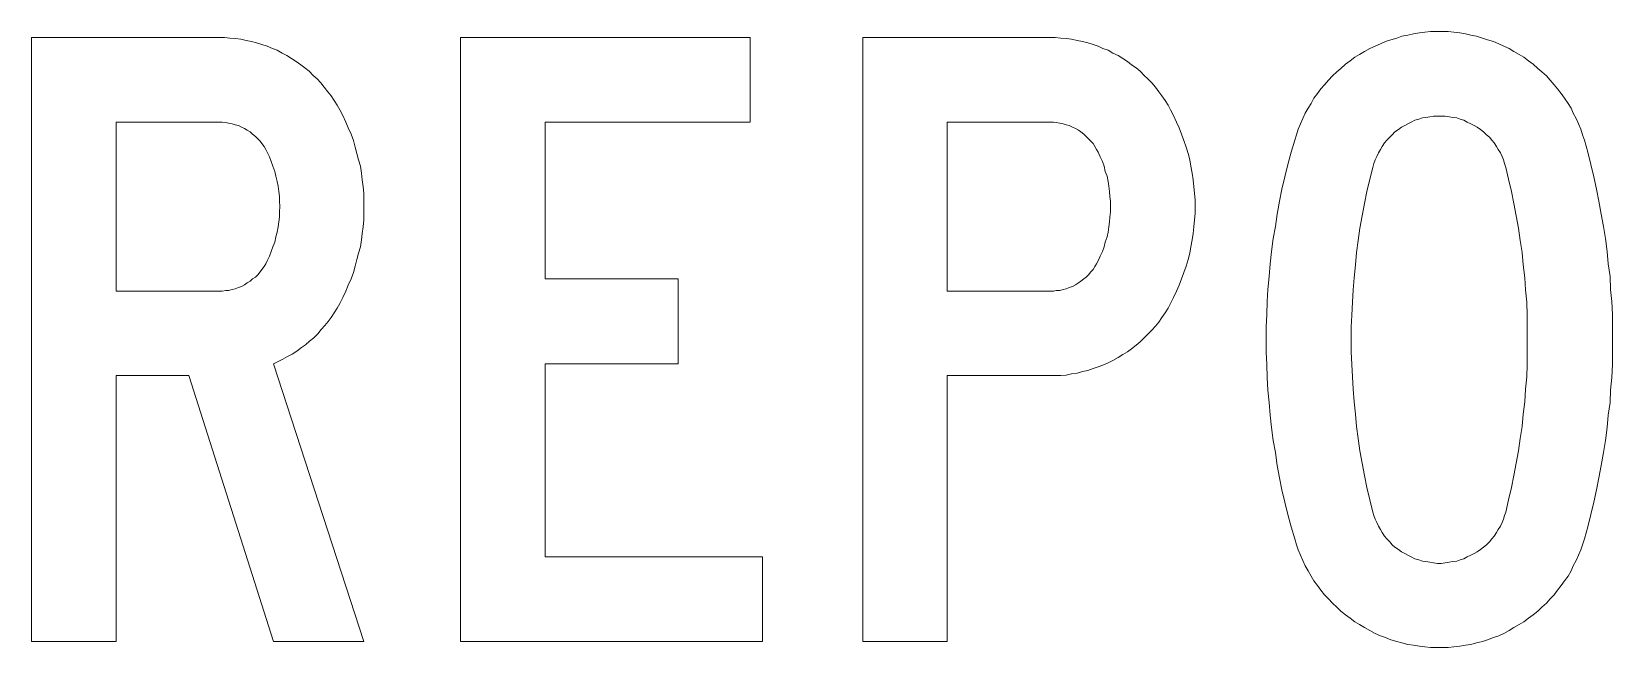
# Model space of a CAD drawing. Extents: x 0 to 420, y 0 to 297.
# Drawn here: x 192.99 to 224.38, y 193.24 to 205.46 of the extents above; entities that cross this region are included whole.
import ezdxf

# ---------------------------------------------------------------- set-up
doc = ezdxf.new("R2010")
doc.units = 0
doc.layers.add('L25', color=1, linetype='CONTINUOUS')

msp = doc.modelspace()

# ---------------------------------------------------------------- linework, layer by layer
at = {"layer": 'L25', "lineweight": 0}
for points in [[(199.112457, 200.066127), (199.170336, 200.181885), (199.228215, 200.309219), (199.274518, 200.424976), (199.332397, 200.55231), (199.3787, 200.679643), (199.413427, 200.806977), (199.448155, 200.93431), (199.482882, 201.061644), (199.517609, 201.188977), (199.540761, 201.327886), (199.552337, 201.45522), (199.575488, 201.582553), (199.587064, 201.721463), (199.587064, 201.848796), (199.587064, 201.987705), (199.587064, 202.115039), (199.587064, 202.253948), (199.575488, 202.381281), (199.552337, 202.520191), (199.540761, 202.647524), (199.517609, 202.786433), (199.482882, 202.913767), (199.448155, 203.0411), (199.413427, 203.168434), (199.3787, 203.295767), (199.332397, 203.423101), (199.274518, 203.550434), (199.228215, 203.666192), (199.170336, 203.793525), (199.112457, 203.909283), (199.054579, 204.001889), (198.9967, 204.094495), (198.938821, 204.187101), (198.869366, 204.268132), (198.799912, 204.360738), (198.730457, 204.441768), (198.661002, 204.522799), (198.579972, 204.592253), (198.498942, 204.673284), (198.417911, 204.742738), (198.336881, 204.800617), (198.244275, 204.870072), (198.151668, 204.927951), (198.059062, 204.98583), (197.966456, 205.032133), (197.862274, 205.090011), (197.769668, 205.124739), (197.665486, 205.171042), (197.561304, 205.205769), (197.457122, 205.240496), (197.35294, 205.263648), (197.248758, 205.2868), (197.144577, 205.309951), (197.028819, 205.321527), (196.924637, 205.333103), (196.820455, 205.344678), (196.704697, 205.344678), (192.988875, 205.344678), (192.988875, 193.352181), (194.667362, 193.352181), (194.667362, 198.630732), (196.114333, 198.630732), (197.79282, 193.352181), (199.587064, 193.352181), (197.79282, 198.862247), (197.885426, 198.908551), (197.978032, 198.954854), (198.070638, 199.012732), (198.163244, 199.059036), (198.25585, 199.116914), (198.348457, 199.186369), (198.429487, 199.244248), (198.510517, 199.313702), (198.591548, 199.383157), (198.672578, 199.464187), (198.742033, 199.545218), (198.811487, 199.626248), (198.880942, 199.707279), (198.938821, 199.788309), (198.9967, 199.880915), (199.054579, 199.973521)], [(201.508642, 193.352181), (201.508642, 205.344678), (207.261799, 205.344678), (207.261799, 203.666192), (203.187128, 203.666192), (203.187128, 200.55231), (205.826404, 200.55231), (205.826404, 198.862247), (203.187128, 198.862247), (203.187128, 195.030668), (207.50489, 195.030668), (207.50489, 193.352181), (201.508642, 193.352181)], [(209.495923, 193.352181), (209.495923, 205.344678), (213.211745, 205.344678), (213.315927, 205.344678), (213.431684, 205.333103), (213.535866, 205.321527), (213.640048, 205.309951), (213.755806, 205.2868), (213.859988, 205.263648), (213.96417, 205.240496), (214.068352, 205.205769), (214.172534, 205.171042), (214.26514, 205.124739), (214.369322, 205.090011), (214.461928, 205.032133), (214.56611, 204.98583), (214.658716, 204.927951), (214.751322, 204.870072), (214.832352, 204.800617), (214.924959, 204.742738), (215.005989, 204.673284), (215.087019, 204.592253), (215.156474, 204.522799), (215.237504, 204.441768), (215.306959, 204.360738), (215.376414, 204.268132), (215.434293, 204.187101), (215.503747, 204.094495), (215.561626, 204.001889), (215.607929, 203.909283), (215.665808, 203.793525), (215.723687, 203.666192), (215.781566, 203.550434), (215.827869, 203.423101), (215.874172, 203.295767), (215.920475, 203.168434), (215.955202, 203.0411), (215.989929, 202.913767), (216.013081, 202.786433), (216.036233, 202.647524), (216.059384, 202.520191), (216.07096, 202.381281), (216.082536, 202.253948), (216.094111, 202.115039), (216.094111, 201.987705), (216.094111, 201.848796), (216.082536, 201.721463), (216.07096, 201.582553), (216.059384, 201.45522), (216.036233, 201.327886), (216.013081, 201.188977), (215.989929, 201.061644), (215.955202, 200.93431), (215.920475, 200.806977), (215.874172, 200.679643), (215.827869, 200.55231), (215.781566, 200.424976), (215.723687, 200.309219), (215.665808, 200.181885), (215.607929, 200.066127), (215.561626, 199.973521), (215.503747, 199.880915), (215.434293, 199.788309), (215.376414, 199.695703), (215.306959, 199.614672), (215.237504, 199.533642), (215.156474, 199.452612), (215.087019, 199.383157), (215.005989, 199.302127), (214.924959, 199.232672), (214.832352, 199.163217), (214.751322, 199.105339), (214.658716, 199.04746), (214.56611, 198.989581), (214.461928, 198.931702), (214.369322, 198.885399), (214.26514, 198.839096), (214.172534, 198.804369), (214.068352, 198.769641), (213.96417, 198.734914), (213.859988, 198.711762), (213.755806, 198.677035), (213.640048, 198.665459), (213.535866, 198.642308), (213.431684, 198.630732), (213.315927, 198.630732), (213.211745, 198.630732), (211.174409, 198.630732), (211.174409, 193.352181)], [(223.826725, 195.389517), (223.89618, 195.632608), (223.954059, 195.875699), (224.011938, 196.11879), (224.069817, 196.361881), (224.11612, 196.604972), (224.162423, 196.848064), (224.208726, 197.10273), (224.243453, 197.345822), (224.27818, 197.600489), (224.301332, 197.84358), (224.336059, 198.098247), (224.347635, 198.341338), (224.370787, 198.596005), (224.382362, 198.850672), (224.382362, 199.093763), (224.382362, 199.34843), (224.382362, 199.603097), (224.382362, 199.846188), (224.370787, 200.100855), (224.347635, 200.343946), (224.336059, 200.598613), (224.301332, 200.85328), (224.27818, 201.096371), (224.243453, 201.351038), (224.208726, 201.594129), (224.162423, 201.83722), (224.11612, 202.091887), (224.069817, 202.334978), (224.011938, 202.578069), (223.954059, 202.821161), (223.89618, 203.064252), (223.826725, 203.307343), (223.791998, 203.411525), (223.757271, 203.527283), (223.710968, 203.631465), (223.664665, 203.735646), (223.606786, 203.839828), (223.560483, 203.94401), (223.502604, 204.036616), (223.433149, 204.140798), (223.363695, 204.233405), (223.29424, 204.326011), (223.224785, 204.407041), (223.143755, 204.499647), (223.0743, 204.580678), (222.981694, 204.661708), (222.900664, 204.731163), (222.808058, 204.812193), (222.715452, 204.881648), (222.622845, 204.951102), (222.530239, 205.008981), (222.426057, 205.06686), (222.333451, 205.124739), (222.229269, 205.171042), (222.125087, 205.217345), (222.020905, 205.263648), (221.905148, 205.298375), (221.800966, 205.333103), (221.685208, 205.36783), (221.56945, 205.390981), (221.465268, 205.414133), (221.349511, 205.437285), (221.233753, 205.44886), (221.117995, 205.460436), (221.002238, 205.460436), (220.88648, 205.460436), (220.770722, 205.460436), (220.654965, 205.44886), (220.550783, 205.437285), (220.435025, 205.414133), (220.319267, 205.390981), (220.20351, 205.36783), (220.099328, 205.333103), (219.98357, 205.298375), (219.879388, 205.263648), (219.775206, 205.217345), (219.671024, 205.171042), (219.566842, 205.124739), (219.46266, 205.06686), (219.358478, 205.008981), (219.265872, 204.951102), (219.173266, 204.881648), (219.08066, 204.812193), (218.988054, 204.731163), (218.907023, 204.661708), (218.825993, 204.580678), (218.744963, 204.499647), (218.663932, 204.407041), (218.594478, 204.326011), (218.525023, 204.233405), (218.455568, 204.140798), (218.39769, 204.036616), (218.339811, 203.94401), (218.281932, 203.839828), (218.235629, 203.735646), (218.189326, 203.631465), (218.143023, 203.527283), (218.108295, 203.411525), (218.073568, 203.307343), (218.004113, 203.064252), (217.934659, 202.821161), (217.87678, 202.578069), (217.818901, 202.334978), (217.772598, 202.091887), (217.726295, 201.83722), (217.691568, 201.594129), (217.645264, 201.351038), (217.610537, 201.096371), (217.587386, 200.85328), (217.564234, 200.598613), (217.541083, 200.343946), (217.529507, 200.100855), (217.517931, 199.846188), (217.506355, 199.603097), (217.506355, 199.34843), (217.506355, 199.093763), (217.517931, 198.850672), (217.529507, 198.596005), (217.541083, 198.341338), (217.564234, 198.098247), (217.587386, 197.84358), (217.610537, 197.600489), (217.645264, 197.345822), (217.691568, 197.10273), (217.726295, 196.848064), (217.772598, 196.604972), (217.818901, 196.361881), (217.87678, 196.11879), (217.934659, 195.875699), (218.004113, 195.632608), (218.073568, 195.389517), (218.108295, 195.273759), (218.143023, 195.169577), (218.189326, 195.065395), (218.235629, 194.961213), (218.281932, 194.857031), (218.339811, 194.752849), (218.39769, 194.648667), (218.455568, 194.556061), (218.525023, 194.463455), (218.594478, 194.370849), (218.663932, 194.278243), (218.744963, 194.197212), (218.825993, 194.116182), (218.907023, 194.035152), (218.988054, 193.954121), (219.08066, 193.884667), (219.173266, 193.815212), (219.265872, 193.745757), (219.358478, 193.687878), (219.46266, 193.63), (219.566842, 193.572121), (219.671024, 193.514242), (219.775206, 193.467939), (219.879388, 193.433211), (219.98357, 193.386908), (220.099328, 193.352181), (220.20351, 193.32903), (220.319267, 193.294302), (220.435025, 193.282726), (220.550783, 193.259575), (220.654965, 193.247999), (220.770722, 193.236423), (220.88648, 193.236423), (221.002238, 193.236423), (221.117995, 193.236423), (221.233753, 193.247999), (221.349511, 193.259575), (221.465268, 193.282726), (221.56945, 193.294302), (221.685208, 193.32903), (221.800966, 193.352181), (221.905148, 193.386908), (222.020905, 193.433211), (222.125087, 193.467939), (222.229269, 193.514242), (222.333451, 193.572121), (222.426057, 193.63), (222.530239, 193.687878), (222.622845, 193.745757), (222.715452, 193.815212), (222.808058, 193.884667), (222.900664, 193.954121), (222.981694, 194.035152), (223.0743, 194.116182), (223.143755, 194.197212), (223.224785, 194.278243), (223.29424, 194.370849), (223.363695, 194.463455), (223.433149, 194.556061), (223.502604, 194.648667), (223.560483, 194.752849), (223.606786, 194.857031), (223.664665, 194.961213), (223.710968, 195.065395), (223.757271, 195.169577), (223.791998, 195.273759), (223.826725, 195.389517)], [(222.263997, 195.922002), (222.321875, 196.165093), (222.379754, 196.408184), (222.426057, 196.651275), (222.47236, 196.894367), (222.518663, 197.137458), (222.553391, 197.380549), (222.588118, 197.62364), (222.61127, 197.866731), (222.645997, 198.109822), (222.657573, 198.364489), (222.680724, 198.607581), (222.6923, 198.850672), (222.6923, 199.105339), (222.6923, 199.34843), (222.6923, 199.591521), (222.6923, 199.834612), (222.680724, 200.089279), (222.657573, 200.33237), (222.645997, 200.575461), (222.61127, 200.830128), (222.588118, 201.073219), (222.553391, 201.316311), (222.518663, 201.559402), (222.47236, 201.802493), (222.426057, 202.045584), (222.379754, 202.288675), (222.321875, 202.531766), (222.263997, 202.763282), (222.240845, 202.844312), (222.217693, 202.913767), (222.194542, 202.983221), (222.159815, 203.052676), (222.113512, 203.122131), (222.078784, 203.180009), (222.032481, 203.249464), (221.986178, 203.307343), (221.939875, 203.365222), (221.881996, 203.411525), (221.824117, 203.469404), (221.766238, 203.515707), (221.696784, 203.56201), (221.638905, 203.596737), (221.56945, 203.631465), (221.499996, 203.666192), (221.430541, 203.700919), (221.361087, 203.724071), (221.291632, 203.747222), (221.210602, 203.758798), (221.141147, 203.770374), (221.060117, 203.78195), (220.979086, 203.78195), (220.909632, 203.78195), (220.828601, 203.78195), (220.759147, 203.770374), (220.678116, 203.758798), (220.608662, 203.747222), (220.539207, 203.724071), (220.458177, 203.700919), (220.388722, 203.666192), (220.319267, 203.631465), (220.261388, 203.596737), (220.191934, 203.56201), (220.134055, 203.515707), (220.0646, 203.469404), (220.006721, 203.411525), (219.960418, 203.365222), (219.90254, 203.307343), (219.856236, 203.249464), (219.809933, 203.180009), (219.775206, 203.122131), (219.740479, 203.052676), (219.705751, 202.983221), (219.671024, 202.913767), (219.647873, 202.844312), (219.624721, 202.763282), (219.566842, 202.531766), (219.508963, 202.288675), (219.46266, 202.045584), (219.416357, 201.802493), (219.370054, 201.559402), (219.335327, 201.316311), (219.3006, 201.073219), (219.277448, 200.830128), (219.254296, 200.575461), (219.231145, 200.33237), (219.219569, 200.089279), (219.207993, 199.834612), (219.196418, 199.591521), (219.196418, 199.34843), (219.196418, 199.105339), (219.207993, 198.850672), (219.219569, 198.607581), (219.231145, 198.364489), (219.254296, 198.109822), (219.277448, 197.866731), (219.3006, 197.62364), (219.335327, 197.380549), (219.370054, 197.137458), (219.416357, 196.894367), (219.46266, 196.651275), (219.508963, 196.408184), (219.566842, 196.165093), (219.624721, 195.922002), (219.647873, 195.852547), (219.671024, 195.783093), (219.705751, 195.713638), (219.740479, 195.644183), (219.775206, 195.574729), (219.809933, 195.51685), (219.856236, 195.447395), (219.90254, 195.389517), (219.960418, 195.331638), (220.006721, 195.273759), (220.0646, 195.227456), (220.134055, 195.181153), (220.191934, 195.13485), (220.261388, 195.100122), (220.319267, 195.065395), (220.388722, 195.030668), (220.458177, 194.99594), (220.539207, 194.972789), (220.608662, 194.949637), (220.678116, 194.938062), (220.759147, 194.926486), (220.828601, 194.91491), (220.909632, 194.903334), (220.979086, 194.903334), (221.060117, 194.91491), (221.141147, 194.926486), (221.210602, 194.938062), (221.291632, 194.949637), (221.361087, 194.972789), (221.430541, 194.99594), (221.499996, 195.030668), (221.56945, 195.065395), (221.638905, 195.100122), (221.696784, 195.13485), (221.766238, 195.181153), (221.824117, 195.227456), (221.881996, 195.273759), (221.939875, 195.331638), (221.986178, 195.389517), (222.032481, 195.447395), (222.078784, 195.51685), (222.113512, 195.574729), (222.159815, 195.644183), (222.194542, 195.713638), (222.217693, 195.783093), (222.240845, 195.852547), (222.263997, 195.922002)], [(196.704697, 200.309219), (194.667362, 200.309219), (194.667362, 203.666192), (196.704697, 203.666192), (196.774152, 203.666192), (196.843607, 203.654616), (196.901485, 203.64304), (196.97094, 203.631465), (197.028819, 203.608313), (197.098273, 203.596737), (197.156152, 203.56201), (197.214031, 203.538858), (197.27191, 203.504131), (197.329789, 203.469404), (197.376092, 203.423101), (197.433971, 203.376798), (197.480274, 203.330494), (197.526577, 203.284191), (197.561304, 203.237888), (197.607607, 203.180009), (197.642335, 203.122131), (197.665486, 203.064252), (197.711789, 202.971646), (197.746517, 202.879039), (197.781244, 202.786433), (197.815971, 202.682251), (197.839123, 202.589645), (197.862274, 202.485463), (197.885426, 202.392857), (197.897002, 202.288675), (197.908577, 202.184493), (197.908577, 202.091887), (197.920153, 201.987705), (197.908577, 201.883523), (197.908577, 201.779341), (197.897002, 201.686735), (197.885426, 201.582553), (197.862274, 201.478371), (197.839123, 201.385765), (197.815971, 201.281583), (197.781244, 201.188977), (197.746517, 201.096371), (197.711789, 201.003765), (197.665486, 200.911159), (197.642335, 200.85328), (197.607607, 200.795401), (197.561304, 200.737522), (197.526577, 200.691219), (197.480274, 200.63334), (197.433971, 200.587037), (197.376092, 200.55231), (197.329789, 200.506007), (197.27191, 200.471279), (197.214031, 200.436552), (197.156152, 200.401825), (197.098273, 200.378673), (197.028819, 200.355522), (196.97094, 200.343946), (196.901485, 200.320794), (196.843607, 200.320794), (196.774152, 200.309219)], [(213.211745, 200.309219), (211.174409, 200.309219), (211.174409, 203.666192), (213.211745, 203.666192), (213.281199, 203.666192), (213.339078, 203.654616), (213.408533, 203.64304), (213.477987, 203.631465), (213.535866, 203.608313), (213.593745, 203.596737), (213.6632, 203.56201), (213.721079, 203.538858), (213.778957, 203.504131), (213.825261, 203.469404), (213.883139, 203.423101), (213.929442, 203.376798), (213.975746, 203.330494), (214.022049, 203.284191), (214.068352, 203.237888), (214.103079, 203.180009), (214.137806, 203.122131), (214.172534, 203.064252), (214.207261, 202.971646), (214.253564, 202.879039), (214.288291, 202.786433), (214.311443, 202.682251), (214.34617, 202.589645), (214.369322, 202.485463), (214.380897, 202.392857), (214.392473, 202.288675), (214.404049, 202.184493), (214.415625, 202.091887), (214.415625, 201.987705), (214.415625, 201.883523), (214.404049, 201.779341), (214.392473, 201.686735), (214.380897, 201.582553), (214.369322, 201.478371), (214.34617, 201.385765), (214.311443, 201.281583), (214.288291, 201.188977), (214.253564, 201.096371), (214.207261, 201.003765), (214.172534, 200.911159), (214.137806, 200.85328), (214.103079, 200.795401), (214.068352, 200.737522), (214.022049, 200.691219), (213.975746, 200.63334), (213.929442, 200.587037), (213.883139, 200.55231), (213.825261, 200.506007), (213.778957, 200.471279), (213.721079, 200.436552), (213.6632, 200.401825), (213.593745, 200.378673), (213.535866, 200.355522), (213.477987, 200.343946), (213.408533, 200.320794), (213.339078, 200.320794), (213.281199, 200.309219)]]:
    msp.add_lwpolyline(points, close=True, dxfattribs=at)

doc.saveas('drawing.dxf')
